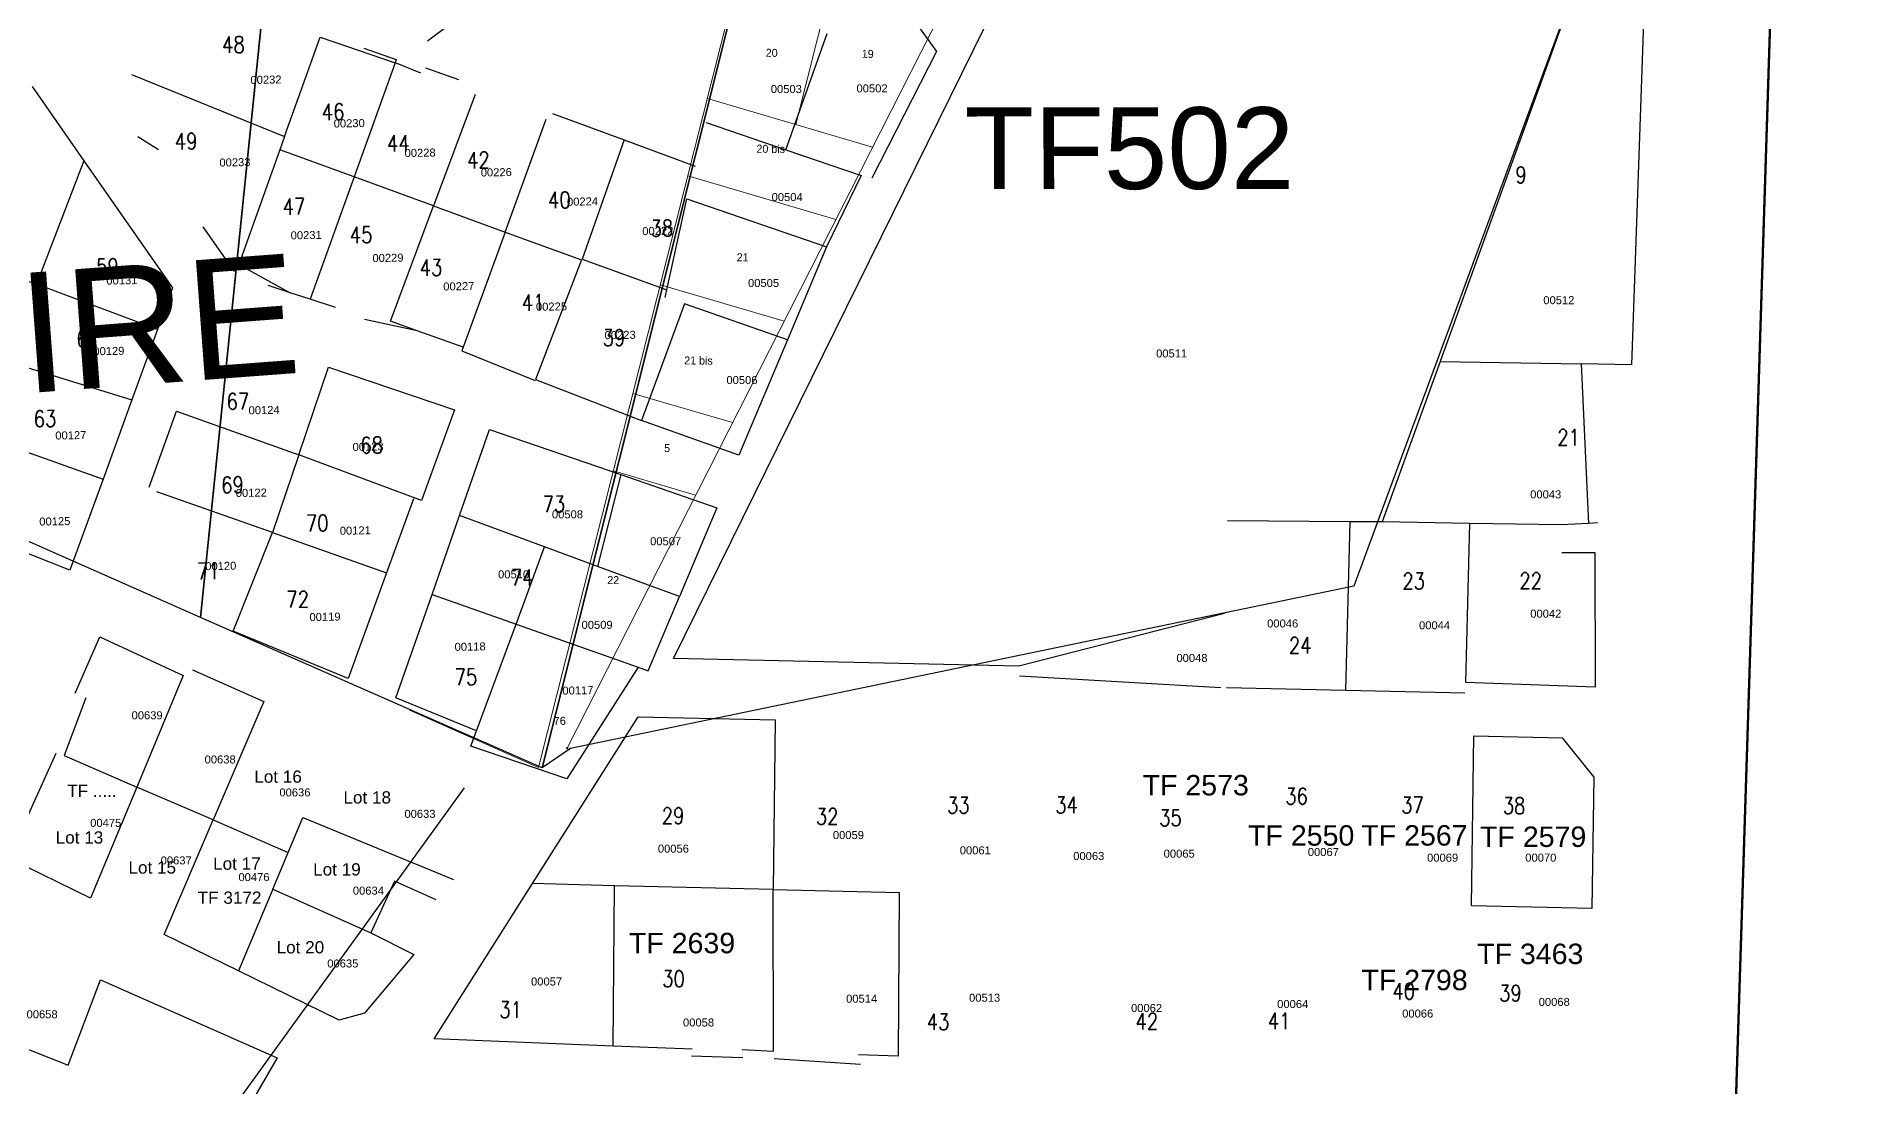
# Model space of a CAD drawing. Header units: metres. Extents: x 0 to 1324930, y 0 to 1631912.
# Drawn here: x 254049.5 to 254275.9, y 1629136.3 to 1629267.7 of the extents above; entities that cross this region are included whole.
import ezdxf
from ezdxf.enums import TextEntityAlignment as Align

# ---------------------------------------------------------------- set-up
doc = ezdxf.new("R2010")
doc.units = ezdxf.units.M
doc.header["$MEASUREMENT"] = 0
for name, color, linetype in [('A_revoir_niveau_0', 7, 'Continuous'), ('limites_parcelles', 7, 'Continuous'), ('limites_sections', 7, 'Continuous'), ('limites_tf', 7, 'Continuous'), ('numero_lot', 7, 'Continuous'), ('numero_parcelle', 7, 'Continuous'), ('toponymie', 7, 'Continuous')]:
    doc.layers.add(name, color=color, linetype=linetype)
for name, color, linetype, lineweight in [('CABA', 7, 'Continuous', 0), ('HT KS', 7, 'Continuous', 0), ('Limite M  et R TF', 1, 'Continuous', 30), ('limites_communes_2025', 7, 'Continuous', 0), ('LimiteTF', 4, 'Continuous', 13), ('Numero_TF', 7, 'Continuous', 0)]:
    doc.layers.add(name, color=color, linetype=linetype, lineweight=lineweight)
doc.styles.add('Style-Arial', font='arial.ttf')
doc.styles.add('Style-ENGINEERING', font='ENGINEERING.shx')
doc.styles.add('Style-STANDARD', font='STANDARD.shx')
doc.styles.add('Style-txt', font='txt.shx')

# ---------------------------------------------------------------- blocks, each defined once
blk = doc.blocks.new('*U77')
at = {"layer": 'LimiteTF', "color": 5, "linetype": 'Continuous', "lineweight": 30, "flags": 128}
blk.add_lwpolyline([(-0.308812, 3.310937), (0.259499, 3.204467), (-0.016426, 0.671559), (0.38039, 0.578517), (-0.283957, -2.731609), (-1.0193, -2.318982), (-2.099385, -1.801419), (-1.155663, 1.041844), (-0.787155, 0.968634), (-0.448727, 1.615235), (-0.308812, 3.310937)], dxfattribs=at)
blk.add_lwpolyline([(0.883889, 3.08725), (1.938323, 2.600222), (2.099351, 0.489791), (0.749538, -3.310934), (-0.283957, -2.731609), (0.883889, 3.08725)], close=True, dxfattribs=at)
blk = doc.blocks.new('*U132')
at = {"layer": 'Limite M  et R TF', "color": 7, "linetype": 'Continuous', "lineweight": 30}
blk.add_line((129.886266, 79.203685, 0.000009), (35.413395, -51.462619, 0.000009), dxfattribs=at)

msp = doc.modelspace()

# ---------------------------------------------------------------- linework, layer by layer
at = {"layer": 'A_revoir_niveau_0', "color": 2, "linetype": 'Continuous', "lineweight": 13}
for p, q in [((254153.97786, 1629253.81061), (254133.33238, 1629259.89191)), ((254149.36962, 1629244.7432), (254130.88516, 1629250.18796)), ((254142.91809, 1629232.04884), (254127.45904, 1629236.60243)), ((254136.46656, 1629219.35447), (254124.03293, 1629223.0169)), ((254131.85832, 1629210.28706), (254121.58571, 1629213.31294))]:
    msp.add_line(p, q, dxfattribs=at)
at = {"layer": 'A_revoir_niveau_0', "color": 2, "linetype": 'Continuous', "lineweight": 13, "flags": 128}
for points in [[(254098.62796, 1629425.83957), (254136.91343, 1629412.35598), (254151.06141, 1629330.22282), (254112.23182, 1629176.25223), (254096.08109, 1629183.40831)], [(254136.94343, 1629412.35566), (254175.00657, 1629387.70445), (254202.8976, 1629360.04993), (254205.53745, 1629355.26193), (254115.78736, 1629178.66501)], [(254144.37235, 1629256.63999), (254151.22275, 1629283.80382)]]:
    msp.add_lwpolyline(points, dxfattribs=at)
at = {"layer": 'A_revoir_niveau_0', "color": 2, "linetype": 'Continuous', "lineweight": 40}
msp.add_point((254115.78736, 1629178.66501), dxfattribs=at)
at = {"layer": 'limites_communes_2025', "color": 3, "lineweight": 80, "flags": 128}
for points in [[(254273.8695, 1629992.7881), (254275.8538, 1629906.666), (254274.2663, 1629583.2122), (254269.0256, 1629360.1716), (254255.5318, 1628934.7207), (254250.7693, 1628842.2487)], [(254255.5318, 1628934.7207), (254269.0256, 1629360.1716)]]:
    msp.add_lwpolyline(points, dxfattribs=at)
at = {"layer": 'limites_parcelles'}
for p, q in [((254155.26635, 1629275.14613), (254161.95329, 1629265.7378)), ((254104.28163, 1629271.47817), (254098.36136, 1629267.0387)), ((254129.09428, 1629189.86699), (254169.44984, 1629271.78533)), ((254143.12893, 1629253.46822), (254148.28135, 1629268.01652)), ((254240.30065, 1629269.60258), (254224.90024, 1629227.007)), ((254250.30397, 1629269.41447), (254248.83214, 1629226.5909)), ((254080.48976, 1629255.11961), (254084.93392, 1629267.55453)), ((254084.93392, 1629267.55453), (254094.28994, 1629264.32674)), ((254090.409, 1629266.14705), (254094.44161, 1629264.74905)), ((254161.95329, 1629265.7378), (254153.87154, 1629249.9323)), ((254094.28994, 1629264.32674), (254089.16747, 1629250.06457)), ((254094.30527, 1629264.36943), (254094.28994, 1629264.32674)), ((254094.44161, 1629264.74905), (254094.30527, 1629264.36943)), ((254094.30527, 1629264.36943), (254097.47083, 1629263.07877)), ((254098.10098, 1629263.71863), (254102.23983, 1629262.26851)), ((254048.95125, 1629261.3886), (254055.41809, 1629252.08858)), ((254061.35689, 1629262.8895), (254080.48976, 1629255.11961)), ((254104.31815, 1629260.37929), (254099.09706, 1629246.44133)), ((254108.04347, 1629243.17684), (254113.17956, 1629257.27184)), ((254113.96765, 1629258.01875), (254122.93651, 1629254.70045)), ((254133.17378, 1629256.86721), (254143.12893, 1629253.46822)), ((254064.73652, 1629253.45589), (254062.14418, 1629255.08982)), ((254080.48976, 1629255.11961), (254079.89266, 1629253.44889)), ((254122.93651, 1629254.70045), (254117.68839, 1629239.79008)), ((254122.93651, 1629254.70045), (254131.79893, 1629251.42152)), ((254055.41809, 1629252.08858), (254049.47114, 1629236.65246)), ((254055.41809, 1629252.08858), (254066.47526, 1629236.18713)), ((254079.89266, 1629253.44889), (254074.76871, 1629239.11189)), ((254089.16747, 1629250.06457), (254079.89266, 1629253.44889)), ((254143.12893, 1629253.46822), (254152.54609, 1629250.25291)), ((254089.16747, 1629250.06457), (254083.68016, 1629234.78663)), ((254099.09706, 1629246.44133), (254089.16747, 1629250.06457)), ((254152.54609, 1629250.25291), (254148.22708, 1629241.34111)), ((254128.26066, 1629235.97712), (254130.76915, 1629247.34263)), ((254130.76915, 1629247.34263), (254148.22708, 1629241.34111)), ((254093.7085, 1629232.05628), (254099.09706, 1629246.44133)), ((254099.09706, 1629246.44133), (254108.04347, 1629243.17684)), ((254074.24612, 1629238.24794), (254070.3005, 1629243.84053)), ((254108.04347, 1629243.17684), (254102.79947, 1629228.7857)), ((254108.04347, 1629243.17684), (254117.60433, 1629239.68814)), ((254049.47114, 1629236.65246), (254036.87303, 1629240.52513)), ((254148.22708, 1629241.34111), (254143.3316, 1629229.69749)), ((254074.76871, 1629239.11189), (254081.18539, 1629235.59741)), ((254117.60433, 1629239.68814), (254111.84039, 1629224.73345)), ((254117.68839, 1629239.79008), (254128.26066, 1629235.97712)), ((254064.59648, 1629231.01306), (254049.47114, 1629236.65246)), ((254066.47526, 1629236.18713), (254064.59648, 1629231.01306)), ((254081.18539, 1629235.59741), (254078.42698, 1629236.49386)), ((254128.04431, 1629234.99689), (254128.26066, 1629235.97712)), ((254083.68016, 1629234.78663), (254081.18539, 1629235.59741)), ((254086.86886, 1629233.75034), (254083.68016, 1629234.78663)), ((254130.49015, 1629234.19721), (254125.07932, 1629219.62181)), ((254143.3316, 1629229.69749), (254130.49015, 1629234.19721)), ((254097.0765, 1629230.8446), (254090.47895, 1629232.24326)), ((254097.0765, 1629230.8446), (254093.7085, 1629232.05628)), ((254064.59648, 1629231.01306), (254061.40201, 1629222.2157)), ((254102.79947, 1629228.7857), (254097.0765, 1629230.8446)), ((254143.3316, 1629229.69749), (254137.27204, 1629215.28517)), ((254046.03924, 1629226.96831), (254061.40201, 1629222.2157)), ((254102.79947, 1629228.7857), (254102.62768, 1629228.31424)), ((254102.62768, 1629228.31424), (254111.79624, 1629224.61935)), ((254224.90024, 1629227.007), (254217.64577, 1629206.94207)), ((254224.90024, 1629227.007), (254242.53381, 1629226.7015)), ((254082.26202, 1629215.324), (254085.96625, 1629226.30977)), ((254085.96625, 1629226.30977), (254101.73317, 1629220.96334)), ((254111.84039, 1629224.73345), (254125.07932, 1629219.62181)), ((254248.83214, 1629226.5909), (254242.53381, 1629226.7015)), ((254242.53381, 1629226.7015), (254243.44396, 1629206.75716)), ((254061.40201, 1629222.2157), (254057.80089, 1629212.29843)), ((254063.5725, 1629211.27824), (254066.98747, 1629220.77059)), ((254066.98747, 1629220.77059), (254082.26202, 1629215.324)), ((254101.73317, 1629220.96334), (254097.60568, 1629209.63022)), ((254102.36349, 1629207.73815), (254106.11803, 1629218.48317)), ((254106.11803, 1629218.48317), (254122.50014, 1629212.85338)), ((254137.27204, 1629215.28517), (254125.07932, 1629219.62181)), ((254042.63989, 1629217.67701), (254057.80089, 1629212.29843)), ((254082.26202, 1629215.324), (254078.96241, 1629205.64087)), ((254097.60568, 1629209.63022), (254082.26202, 1629215.324)), ((254057.80089, 1629212.29843), (254053.66767, 1629200.91579)), ((254122.50014, 1629212.85338), (254119.61106, 1629201.38733)), ((254122.50014, 1629212.85338), (254134.51379, 1629208.72483)), ((254078.96241, 1629205.64087), (254064.5031, 1629210.69001)), ((254096.58166, 1629209.83731), (254093.22329, 1629200.59021)), ((254134.51379, 1629208.72483), (254129.84451, 1629197.61922)), ((254053.66767, 1629200.91579), (254038.66857, 1629206.82238)), ((254098.91357, 1629197.86492), (254102.36349, 1629207.73815)), ((254112.98375, 1629203.82761), (254102.36349, 1629207.73815)), ((254213.67823, 1629206.96608), (254198.32906, 1629207.05896)), ((254213.11198, 1629185.86113), (254213.67823, 1629206.96608)), ((254217.64577, 1629206.94207), (254213.67823, 1629206.96608)), ((254228.63284, 1629206.76093), (254217.64577, 1629206.94207)), ((254228.1307, 1629186.85372), (254228.63284, 1629206.76093)), ((254240.04172, 1629206.57283), (254228.63284, 1629206.76093)), ((254243.44396, 1629206.75716), (254240.04172, 1629206.57283)), ((254244.59096, 1629206.8193), (254243.44396, 1629206.75716)), ((254074.08317, 1629193.26959), (254078.96241, 1629205.64087)), ((254078.96241, 1629205.64087), (254093.22329, 1629200.59021)), ((254109.41303, 1629194.16515), (254112.98375, 1629203.82761)), ((254119.61106, 1629201.38733), (254112.98375, 1629203.82761)), ((254240.12094, 1629203.13364), (254244.24887, 1629203.11228)), ((254244.24887, 1629203.11228), (254244.27563, 1629186.28921)), ((254093.22329, 1629200.59021), (254088.42913, 1629187.38969)), ((254129.84451, 1629197.61922), (254119.61106, 1629201.38733)), ((254094.39841, 1629184.9431), (254098.91357, 1629197.86492)), ((254098.91357, 1629197.86492), (254109.41303, 1629194.16515)), ((254125.94325, 1629188.34028), (254129.84451, 1629197.61922)), ((254197.95455, 1629195.47984), (254172.27098, 1629188.92706)), ((254088.42913, 1629187.38969), (254074.08317, 1629193.26959)), ((254104.47832, 1629180.8117), (254109.41303, 1629194.16515)), ((254109.41303, 1629194.16515), (254124.66131, 1629188.79201)), ((254054.3363, 1629185.5414), (254057.39155, 1629192.57667)), ((254057.39155, 1629192.57667), (254067.81393, 1629187.76126)), ((254068.99951, 1629188.43183), (254077.90546, 1629184.50575)), ((254124.66131, 1629188.79201), (254115.77897, 1629174.83186)), ((254124.66131, 1629188.79201), (254125.94325, 1629188.34028)), ((254172.27098, 1629188.92706), (254129.09428, 1629189.86699)), ((254067.81393, 1629187.76126), (254062.02423, 1629173.80407)), ((254197.49493, 1629186.20933), (254172.34674, 1629187.67079)), ((254213.11198, 1629185.86113), (254198.21724, 1629186.19323)), ((254244.27563, 1629186.28921), (254228.1307, 1629186.85372)), ((254055.66377, 1629184.9562), (254052.94076, 1629177.72503)), ((254077.90546, 1629184.50575), (254071.56341, 1629169.68639)), ((254104.47832, 1629180.8117), (254094.39841, 1629184.9431)), ((254227.98207, 1629185.52958), (254213.11198, 1629185.86113)), ((254111.48754, 1629161.75081), (254124.6642, 1629182.56976)), ((254124.6642, 1629182.56976), (254141.79687, 1629182.18202)), ((254141.79687, 1629182.18202), (254141.55703, 1629160.97565)), ((254103.77464, 1629178.90752), (254104.47832, 1629180.8117)), ((254228.82151, 1629158.96612), (254229.13009, 1629180.20555)), ((254229.13009, 1629180.20555), (254240.14738, 1629179.95621)), ((254240.14738, 1629179.95621), (254244.11572, 1629175.04197)), ((254046.02688, 1629164.9052), (254051.94604, 1629178.04817)), ((254052.94076, 1629177.72503), (254062.02423, 1629173.80407)), ((254115.77897, 1629174.83186), (254103.77464, 1629178.90752)), ((254244.11572, 1629175.04197), (254243.85718, 1629158.61988)), ((254062.02423, 1629173.80407), (254056.25234, 1629159.88984)), ((254071.56341, 1629169.68639), (254062.02423, 1629173.80407)), ((254065.44197, 1629155.38252), (254071.56341, 1629169.68639)), ((254071.56341, 1629169.68639), (254080.94391, 1629165.63721)), ((254080.94391, 1629165.63721), (254082.77145, 1629169.99961)), ((254082.77145, 1629169.99961), (254101.60209, 1629162.25899)), ((254056.25234, 1629159.88984), (254046.02688, 1629164.9052)), ((254079.00744, 1629161.01478), (254080.94391, 1629165.63721)), ((254094.20608, 1629162.03225), (254091.27857, 1629155.59331)), ((254099.44984, 1629159.69094), (254094.20608, 1629162.03225)), ((254099.20086, 1629142.33801), (254111.48754, 1629161.75081)), ((254121.73, 1629161.43223), (254111.48754, 1629161.75081)), ((254121.56545, 1629141.4272), (254121.73, 1629161.43223)), ((254141.55703, 1629160.97565), (254121.73, 1629161.43223)), ((254079.00744, 1629161.01478), (254074.73784, 1629150.8231)), ((254079.00744, 1629161.01478), (254091.27857, 1629155.59331)), ((254141.57413, 1629140.78639), (254141.55703, 1629160.97565)), ((254141.55703, 1629160.97565), (254157.31304, 1629160.61282)), ((254157.31304, 1629160.61282), (254157.184, 1629140.15568)), ((254243.85718, 1629158.61988), (254228.82151, 1629158.96612)), ((254074.73784, 1629150.8231), (254065.44197, 1629155.38252)), ((254091.27857, 1629155.59331), (254096.65765, 1629152.85614)), ((254096.65765, 1629152.85614), (254090.49555, 1629145.53252)), ((254087.3271, 1629144.64834), (254074.73784, 1629150.8231)), ((254053.43098, 1629139.03175), (254057.47456, 1629149.68606)), ((254057.47456, 1629149.68606), (254079.56077, 1629139.93199)), ((254090.49555, 1629145.53252), (254087.3271, 1629144.64834)), ((254038.37697, 1629144.97667), (254053.43098, 1629139.03175)), ((254121.56545, 1629141.4272), (254099.20086, 1629142.33801)), ((254131.41164, 1629141.0262), (254121.56545, 1629141.4272)), ((254137.68291, 1629140.99478), (254141.57413, 1629140.78639)), ((254079.56077, 1629139.93199), (254071.39787, 1629125.82593)), ((254137.77017, 1629139.9635), (254131.33894, 1629140.15247)), ((254152.46191, 1629139.12328), (254141.66078, 1629139.83449)), ((254157.184, 1629140.15568), (254152.21468, 1629140.31209))]:
    msp.add_line(p, q, dxfattribs=at)
at = {"layer": 'limites_sections', "color": 112, "linetype": 'Continuous', "lineweight": 40, "flags": 128}
msp.add_lwpolyline([(254266.73016, 1629287.7978), (254255.5318, 1628934.7207), (254250.7693, 1628842.2487), (254252.60445, 1628732.8039), (254244.31396, 1628604.77554), (254169.03575, 1628626.00115), (253998.55698, 1628699.30707), (253949.11819, 1628726.58373), (253891.31746, 1628762.51784), (253742.5859, 1628844.83871), (253570.65522, 1628943.91608), (253545.43077, 1628958.16046), (253491.69353, 1628988.97111), (253568.74235, 1629208.53636), (253610.60438, 1629237.23282), (253645.72438, 1629332.79686), (253582.75022, 1629367.14207), (253662.59302, 1629378.69766), (253971.49352, 1629433.82949), (254024.76813, 1629444.48435), (254097.22164, 1629442.49494), (254172.48417, 1629409.31925), (254266.73016, 1629287.7978)], close=True, dxfattribs=at)
at = {"layer": 'limites_tf', "color": 5, "linetype": 'Continuous', "lineweight": 30, "flags": 128}
for points in [[(254093.7516, 1629427.45689), (254136.91346, 1629412.35581), (254151.19916, 1629330.26031), (254112.66531, 1629176.21576), (254069.9752, 1629195.01291), (254093.7516, 1629427.45689)], [(254136.91343, 1629412.35598), (254175.02383, 1629387.77789), (254202.9679, 1629360.17696), (254228.29625, 1629314.44783), (254240.09972, 1629269.37483), (254214.11368, 1629198.89533), (254116.20605, 1629178.62514), (254112.66524, 1629176.21545), (254151.19916, 1629330.26031), (254136.91343, 1629412.35598)]]:
    msp.add_lwpolyline(points, close=True, dxfattribs=at)

# ---------------------------------------------------------------- block references
at = {"layer": 'CABA', "color": 7, "linetype": 'Continuous', "lineweight": 30}
msp.add_blockref('*U132', (253973.03665, 1629094.50307, 555362.68566), dxfattribs=at)
at = {"layer": 'limites_tf', "color": 5, "linetype": 'Continuous', "lineweight": 30, "xscale": 39.37, "yscale": 39.37, "zscale": 10, "rotation": 5.5081}
msp.add_blockref('*U77', (254070.78027, 1629303.13287), dxfattribs=at)

# ---------------------------------------------------------------- texts
at = {"layer": 'HT KS', "color": 7, "linetype": 'Continuous', "lineweight": 40, "style": 'Style-Arial'}
msp.add_text('CITE MILLONNAIRE', height=15, rotation=4.28, dxfattribs=at).set_placement((253886.58734, 1629225.97495), align=Align.TOP_LEFT)
at = {"layer": 'numero_lot', "color": 7, "linetype": 'Continuous', "lineweight": 0, "style": 'Style-STANDARD', "width": 0.888889}
for s, height, rotation, p in [('48', 2.042527, 1.0428, (254074.09873, 1629266.60232)), ('46', 2.042527, 1.0428, (254086.55388, 1629258.20846)), ('49', 2.042527, 1.0428, (254068.18063, 1629254.53451)), ('44', 2.042527, 1.0428, (254094.71178, 1629254.26715)), ('42', 2.042527, 1.0428, (254104.71674, 1629252.17516)), ('9', 2.032, 0.13223, (254235.01409, 1629250.31565, 0.00198)), ('47', 2.042527, 1.0428, (254081.67207, 1629246.37855)), ('40', 2.042527, 1.0428, (254114.83488, 1629247.17555)), ('45', 2.042527, 1.0428, (254090.05242, 1629242.83508)), ('38', 2.042527, 1.0428, (254127.64389, 1629243.65679)), ('59', 2.042527, 1.0428, (254058.36744, 1629238.83258)), ('43', 2.042527, 1.0428, (254098.78045, 1629238.7323)), ('41', 2.042527, 1.0428, (254111.54898, 1629234.36518)), ('61', 2.042527, 1.0428, (254055.88536, 1629229.82625)), ('39', 2.042527, 1.0428, (254121.65233, 1629229.97815)), ('67', 2.042527, 1.0428, (254074.65713, 1629222.0149)), ('63', 2.042527, 1.0428, (254050.54404, 1629219.85643)), ('21', 2.031998, 0.13223, (254240.96466, 1629217.51142, 0.00198)), ('68', 2.042527, 1.0428, (254091.37665, 1629216.54542)), ('69', 2.042527, 1.0428, (254073.98671, 1629211.58025)), ('70', 2.042527, 1.0428, (254084.57059, 1629206.79846)), ('71', 2.042527, 1.0428, (254070.95121, 1629200.80217)), ('23', 2.031998, 0.13223, (254221.6054, 1629199.5536, 0.00198)), ('22', 2.031998, 0.13223, (254236.22416, 1629199.58734, 0.00198)), ('72', 2.042527, 1.0428, (254082.13432, 1629197.26853)), ('24', 2.031998, 0.13223, (254207.42339, 1629191.50958, 0.00198)), ('75', 2.042527, 1.0428, (254103.15794, 1629187.56549)), ('33', 2.031998, 0.13223, (254164.69757, 1629171.527, 0.00198)), ('34', 2.031998, 0.13223, (254178.22335, 1629171.55821, 0.00198)), ('36', 2.031998, 0.13223, (254206.97068, 1629172.6471, 0.00198)), ('37', 2.031998, 0.13223, (254221.45855, 1629171.53934, 0.00198)), ('38', 2.031998, 0.13223, (254234.14613, 1629171.46588, 0.00198)), ('29', 2.031998, 0.13223, (254129.04155, 1629170.21403, 0.00198)), ('32', 2.031998, 0.13223, (254148.30585, 1629170.12175, 0.00198)), ('35', 2.031998, 0.13223, (254191.20641, 1629169.94728, 0.00198)), ('30', 2.031998, 0.13223, (254129.08857, 1629149.83966, 0.00198)), ('40', 2.031998, 0.13223, (254220.3575, 1629148.27265, 0.00198)), ('39', 2.031998, 0.13223, (254233.69499, 1629148.02995, 0.00198)), ('31', 2.031998, 0.13223, (254108.74044, 1629145.96393, 0.00198)), ('43', 2.031998, 0.13223, (254162.1642, 1629144.44633, 0.00198)), ('42', 2.031998, 0.13223, (254188.25938, 1629144.50655, 0.00198)), ('41', 2.031998, 0.13223, (254204.79088, 1629144.5447, 0.00198))]:
    msp.add_text(s, height=height, rotation=rotation, dxfattribs=at).set_placement(p, align=Align.MIDDLE_CENTER)
at = {"layer": 'numero_lot', "color": 2, "linetype": 'Continuous', "lineweight": 0, "style": 'Style-STANDARD', "width": 0.888889}
for s, p in [('73', (254114.15119, 1629209.17733)), ('74', (254110.1807, 1629199.99757))]:
    msp.add_text(s, height=1.999994, rotation=0.3981, dxfattribs=at).set_placement(p, align=Align.MIDDLE_CENTER)
at = {"layer": 'numero_lot', "color": 7, "linetype": 'Continuous', "lineweight": 0, "style": 'Style-Arial'}
for s, p in [('Lot 16', (254076.69818, 1629175.86746)), ('Lot 18', (254087.84623, 1629173.26815)), ('Lot 13', (254051.87731, 1629168.2589)), ('Lot 15', (254060.98089, 1629164.50924)), ('Lot 17', (254071.55551, 1629164.9901)), ('Lot 19', (254084.05909, 1629164.2668)), ('Lot 20', (254079.49234, 1629154.53605))]:
    msp.add_text(s, height=1.531895, rotation=0.0428, dxfattribs=at).set_placement(p, align=Align.TOP_LEFT)
at = {"layer": 'numero_parcelle', "color": 5, "char_height": 1, "attachment_point": 1, "line_spacing_factor": 0.6, "style": 'Style-txt'}
for s, insert, rotation in [('\\fArial|b0|i0|c00|p39;00232', (254076.21737, 1629262.69058), 1.0427839), ('\\fArial|b0|i0|c00|p39;00503', (254141.25316, 1629261.55804), 0.0427999), ('\\fArial|b0|i0|c00|p39;00502', (254151.96637, 1629261.63996), 0.0427999), ('\\fArial|b0|i0|c00|p39;00230', (254086.61813, 1629257.24355), 1.0427839), ('\\fArial|b0|i0|c00|p39;00233', (254072.33379, 1629252.36675), 1.0427839), ('\\fArial|b0|i0|c00|p39;00228', (254095.47598, 1629253.55556), 1.0427839), ('\\fArial|b0|i0|c00|p39;00226', (254104.99783, 1629251.11689), 1.0427839), ('\\fArial|b0|i0|c00|p39;00224', (254115.77802, 1629247.46387), 1.0427839), ('\\fArial|b0|i0|c00|p39;00504', (254141.35646, 1629248.04892), 0.0427999), ('\\fArial|b0|i0|c00|p39;00231', (254081.24107, 1629243.26097), 1.0427839), ('\\fArial|b0|i0|c00|p39;00222', (254125.18508, 1629243.78591), 1.0427839), ('\\fArial|b0|i0|c00|p39;00229', (254091.45703, 1629240.42251), 1.0427839), ('\\fArial|b0|i0|c00|p39;00131', (254058.2034, 1629237.60328), 1.0427839), ('\\fArial|b0|i0|c00|p39;00227', (254100.31234, 1629236.87196), 1.0427839), ('\\fArial|b0|i0|c00|p39;00505', (254138.41074, 1629237.31164), 0.0427999), ('\\fArial|b0|i0|c00|p39;00225', (254111.89637, 1629234.33337), 1.0427839), ('\\fArial|b0|i0|c00|p39;00512', (254237.80464, 1629235.16003), 0.0427999), ('\\fArial|b0|i0|c00|p39;00223', (254120.47708, 1629230.77779), 1.0427839), ('\\fArial|b0|i0|c00|p39;00129', (254056.57846, 1629228.77547), 1.0427839), ('\\fArial|b0|i0|c00|p39;00511', (254189.41041, 1629228.5009), 0.0427999), ('\\fArial|b0|i0|c00|p39;00506', (254135.7086, 1629225.17865), 0.0427999), ('\\fArial|b0|i0|c00|p39;00124', (254075.97842, 1629221.388), 1.0427839), ('\\fArial|b0|i0|c00|p39;00127', (254051.82542, 1629218.24106), 1.0427839), ('\\fArial|b0|i0|c00|p39;00123', (254088.97304, 1629216.81298), 1.0427839), ('\\fArial|b0|i0|c00|p39;00122', (254074.38099, 1629211.04848), 1.0427839), ('\\fArial|b0|i0|c00|p39;00043', (254236.16151, 1629210.88737), 0.0427999), ('\\fArial|b0|i0|c00|p39;00125', (254049.82362, 1629207.48176), 1.0427839), ('\\fArial|b0|i0|c00|p39;00508', (254113.90189, 1629208.39073), 0.0427999), ('\\fArial|b0|i0|c00|p39;00121', (254087.37814, 1629206.33605), 1.0427839), ('\\fArial|b0|i0|c00|p39;00507', (254126.17202, 1629205.02389), 0.0427999), ('\\fArial|b0|i0|c00|p39;00120', (254070.56414, 1629201.90583), 1.0427839), ('\\fArial|b0|i0|c00|p39;00510', (254107.17164, 1629200.88552), 0.0427999), ('\\fArial|b0|i0|c00|p39;00119', (254083.5913, 1629195.54428), 1.0427839), ('\\fArial|b0|i0|c00|p39;00042', (254236.17265, 1629195.97411), 0.0427999), ('\\fArial|b0|i0|c00|p39;00509', (254117.60098, 1629194.57635), 0.0427999), ('\\fArial|b0|i0|c00|p39;00046', (254203.28252, 1629194.74686), 0.0427999), ('\\fArial|b0|i0|c00|p39;00044', (254222.26886, 1629194.52048), 0.0427999), ('\\fArial|b0|i0|c00|p39;00118', (254101.72813, 1629191.81927), 1.0427839), ('\\fArial|b0|i0|c00|p39;00048', (254191.95088, 1629190.43476), 0.0427999), ('\\fArial|b0|i0|c00|p39;00639', (254061.36806, 1629183.26748), 0.0427999), ('\\fArial|b0|i0|c00|p39;00638', (254070.49374, 1629177.74696), 0.0427999), ('\\fArial|b0|i0|c00|p39;00636', (254079.84163, 1629173.6257), 0.0427999), ('\\fArial|b0|i0|c00|p39;00633', (254095.46702, 1629170.95003), 0.0427999), ('\\fArial|b0|i0|c00|p39;00475', (254056.19477, 1629169.82252), 0.0427999), ('\\fArial|b0|i0|c00|p39;00059', (254149.0104, 1629168.2988), 0.0427999), ('\\fArial|b0|i0|c00|p39;00056', (254127.14151, 1629166.59871), 0.0427999), ('\\fArial|b0|i0|c00|p39;00061', (254164.87367, 1629166.38637), 0.0427999), ('\\fArial|b0|i0|c00|p39;00063', (254179.05376, 1629165.67533), 0.0427999), ('\\fArial|b0|i0|c00|p39;00065', (254190.35575, 1629165.96752), 0.0427999), ('\\fArial|b0|i0|c00|p39;00067', (254208.37379, 1629166.17831), 0.0427999), ('\\fArial|b0|i0|c00|p39;00637', (254065.00042, 1629165.12676), 0.0427999), ('\\fArial|b0|i0|c00|p39;00069', (254223.27488, 1629165.46784), 0.0427999), ('\\fArial|b0|i0|c00|p39;00070', (254235.55108, 1629165.47701), 0.0427999), ('\\fArial|b0|i0|c00|p39;00476', (254074.72272, 1629163.04298), 0.0427999), ('\\fArial|b0|i0|c00|p39;00634', (254089.01896, 1629161.35062), 0.0427999), ('\\fArial|b0|i0|c00|p39;00635', (254085.82788, 1629152.24197), 0.0427999), ('\\fArial|b0|i0|c00|p39;00057', (254111.29205, 1629149.98984), 0.0427999), ('\\fArial|b0|i0|c00|p39;00514', (254150.66546, 1629147.84398), 0.0427999), ('\\fArial|b0|i0|c00|p39;00513', (254166.03658, 1629147.96152), 0.0427999), ('\\fArial|b0|i0|c00|p39;00658', (254048.24284, 1629145.89247), 0.0427999), ('\\fArial|b0|i0|c00|p39;00062', (254186.27787, 1629146.67834), 0.0427999), ('\\fArial|b0|i0|c00|p39;00064', (254204.54268, 1629147.17306), 0.0427999), ('\\fArial|b0|i0|c00|p39;00066', (254220.16513, 1629145.98202), 0.0427999), ('\\fArial|b0|i0|c00|p39;00068', (254237.22755, 1629147.438), 0.0427999), ('\\fArial|b0|i0|c00|p39;00058', (254130.28205, 1629144.86639), 0.0427999)]:
    msp.add_mtext(s, dxfattribs=dict(at, insert=insert, rotation=rotation))
at = {"layer": 'numero_parcelle', "color": 5, "lineweight": 0, "insert": (254115.19662, 1629186.34787), "char_height": 1, "attachment_point": 1, "rotation": 1.0427839, "line_spacing_factor": 0.6, "style": 'Style-txt'}
msp.add_mtext('\\fArial|b0|i0|c00|p39;00117', dxfattribs=at)
at = {"layer": 'numero_parcelle', "color": 5, "linetype": 'Continuous', "insert": (254114.08647, 1629182.5493), "char_height": 1, "attachment_point": 1, "rotation": 1.0427839, "line_spacing_factor": 0.6, "style": 'Style-STANDARD'}
msp.add_mtext('\\fArial|b0|i0|c00|p39;76', dxfattribs=at)
at = {"layer": 'numero_tf', "color": 4, "linetype": 'Continuous', "lineweight": 0, "style": 'Style-Arial'}
msp.add_text('TF502', height=10.212634, rotation=0.0428, dxfattribs=at).set_placement((254165.45743, 1629248.54221))
for s, height, p in [('TF 2573', 2.553159, (254187.718, 1629175.30605)), ('TF .....', 1.531895, (254053.31708, 1629174.08471)), ('TF 2550', 2.553159, (254200.90124, 1629169.01626)), ('TF 2567', 2.553159, (254215.05607, 1629169.02683)), ('TF 2579', 2.553159, (254229.89521, 1629168.85896)), ('TF 3172', 1.531895, (254069.62979, 1629160.73526)), ('TF 2639', 2.553159, (254123.52133, 1629155.56487)), ('TF 3463', 2.553159, (254229.53106, 1629154.21864)), ('TF 2798', 2.553159, (254215.06957, 1629150.95084))]:
    msp.add_text(s, height=height, rotation=0.0428, dxfattribs=at).set_placement(p, align=Align.TOP_LEFT)
at = {"layer": 'toponymie', "color": 2, "linetype": 'Continuous', "lineweight": 40, "style": 'Style-ENGINEERING'}
for s, height, p in [('20', 1.000002, (254141.36677, 1629265.58315)), ('19', 1.000002, (254153.37336, 1629265.45702)), ('20 bis', 1.000002, (254141.24749, 1629253.57814)), ('21', 1.000002, (254137.73297, 1629240.01737)), ('21 bis', 1.000002, (254132.216, 1629227.11588)), ('5', 1, (254128.29799, 1629216.17191)), ('22', 1.000002, (254121.56291, 1629199.66965))]:
    msp.add_text(s, height=height, rotation=359.3981, dxfattribs=at).set_placement(p, align=Align.MIDDLE_CENTER)

doc.saveas('drawing.dxf')
